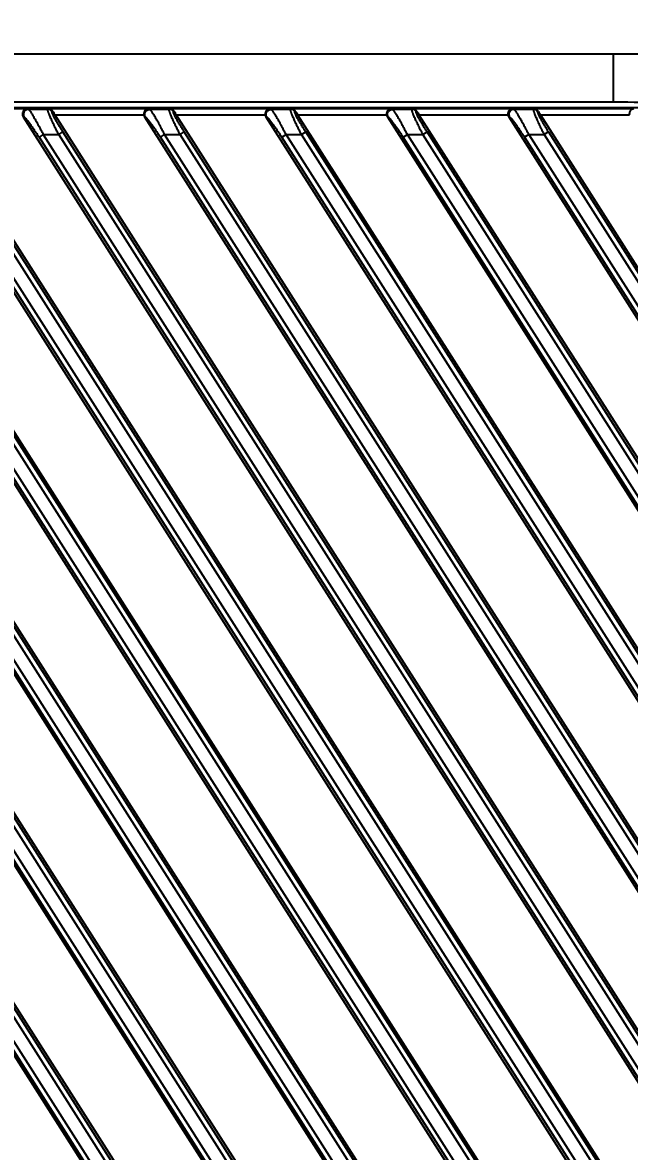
# Model space of a CAD drawing. Header units: millimetres. Extents: x 620 to 19791, y 2539 to 6969.
# Drawn here: x 2995 to 3043, y 3901.6 to 3990.9 of the extents above; entities that cross this region are included whole.
import ezdxf

# ---------------------------------------------------------------- set-up
doc = ezdxf.new("R2010")
doc.units = ezdxf.units.MM
doc.styles.get("Standard").update_dxf_attribs({"font": 'arial.ttf'})
doc.dimstyles.new('缩小5倍', dxfattribs={"dimtxt": 40, "dimasz": 20, "dimexe": 1, "dimexo": 0.2, "dimgap": 0, "dimtad": 1, "dimtoh": 1, "dimdec": 1, "dimzin": 9, "dimdsep": 46, "dimtxsty": 'Standard', "dimblk": '_FILLED', "dimcen": 0.2, "dimclrd": 256, "dimclre": 256, "dimclrt": 256, "dimadec": 1, "dimazin": 2, "dimtfac": 1, "dimtdec": 1, "dimtofl": 0, "dimtmove": 0, "dimatfit": 3, "dimldrblk": '_FILLED', "dimfxl": 1, "dimtolj": 1, "dimtzin": 0, "dimarcsym": 0})

# ---------------------------------------------------------------- blocks, each defined once
blk = doc.blocks.new('_FILLED')
at = {"color": 0, "linetype": 'ByBlock'}
blk.add_solid([(0, 0), (-1, 0.15), (-1, -0.15)], dxfattribs=at)
blk = doc.blocks.new('*D4')
at = {"lineweight": -2, "transparency": 16777216}
for p, q in [((2541.204, 3961.078), (2541.204, 4164.391)), ((3108.204, 3961.078), (3108.204, 4164.391)), ((2561.204, 4163.391), (3088.204, 4163.391))]:
    blk.add_line(p, q, dxfattribs=at)
at = {"layer": 'Defpoints', "color": 0, "transparency": 16777216}
for p in [(3108.204, 4163.391), (2541.204, 3960.878), (3108.204, 3960.878)]:
    blk.add_point(p, dxfattribs=at)
at = {"lineweight": -2, "transparency": 16777216, "xscale": 20, "yscale": 20, "zscale": 20, "rotation": 180}
blk.add_blockref('_FILLED', (2541.204, 4163.391), dxfattribs=at)
at = {"lineweight": -2, "transparency": 16777216, "xscale": 20, "yscale": 20, "zscale": 20}
blk.add_blockref('_FILLED', (3108.204, 4163.391), dxfattribs=at)
at = {"lineweight": 5, "transparency": 16777216, "insert": (2824.704, 4189.284), "char_height": 40, "attachment_point": 5}
blk.add_mtext('\\A1;567mm [1\'-10 3/8"]', dxfattribs=at)
blk = doc.blocks.new('*D6')
at = {"lineweight": -2, "transparency": 16777216}
for p, q in [((2559.704, 3963.578), (2559.704, 4079.175)), ((3089.704, 3963.578), (3089.704, 4079.175)), ((2579.704, 4078.175), (3069.704, 4078.175))]:
    blk.add_line(p, q, dxfattribs=at)
at = {"layer": 'Defpoints', "color": 0, "transparency": 16777216}
for p in [(3089.704, 4078.175), (2559.704, 3963.378), (3089.704, 3963.378)]:
    blk.add_point(p, dxfattribs=at)
at = {"lineweight": -2, "transparency": 16777216, "xscale": 20, "yscale": 20, "zscale": 20, "rotation": 180}
blk.add_blockref('_FILLED', (2559.704, 4078.175), dxfattribs=at)
at = {"lineweight": -2, "transparency": 16777216, "xscale": 20, "yscale": 20, "zscale": 20}
blk.add_blockref('_FILLED', (3089.704, 4078.175), dxfattribs=at)
at = {"lineweight": 5, "transparency": 16777216, "insert": (2824.704, 4104.069), "char_height": 40, "attachment_point": 5}
blk.add_mtext('\\A1;530mm [1\'-8 7/8"]', dxfattribs=at)

msp = doc.modelspace()

# ---------------------------------------------------------------- linework, layer by layer
at = {"color": 7, "linetype": 'Continuous'}
for p, q in [((3124.70388, 3988.37829), (2524.70388, 3988.37829)), ((2944.30246, 3987.67829), (3123.96933, 3705.65779)), ((3124.00388, 3709.69811), (2946.91097, 3987.67829)), ((2953.90654, 3987.67829), (3123.96933, 3720.73318)), ((3124.00388, 3724.7735), (2956.51505, 3987.67829)), ((2963.51062, 3987.67829), (3123.96933, 3735.80857)), ((3119.86967, 3746.3383), (2966.11914, 3987.67829)), ((2973.1147, 3987.67829), (3119.62145, 3757.70876)), ((3119.86967, 3761.41369), (2975.72322, 3987.67829)), ((2982.71878, 3987.67829), (3119.62145, 3772.78415)), ((3041.75642, 3984.58106), (3041.75642, 3988.37829)), ((3122.31642, 3708.59996), (2945.52124, 3986.11281)), ((3122.6525, 3708.81406), (2945.85731, 3986.32691)), ((3122.6525, 3710.7301), (2947.07797, 3986.32691)), ((3122.98857, 3710.94421), (2947.41404, 3986.54101)), ((3122.31642, 3723.67534), (2955.12532, 3986.11281)), ((3122.6525, 3723.88945), (2955.46139, 3986.32691)), ((3122.6525, 3725.80549), (2956.68205, 3986.32691)), ((3122.98857, 3726.01959), (2957.01812, 3986.54101)), ((3122.31642, 3738.75073), (2964.7294, 3986.11281)), ((3122.6525, 3738.96483), (2965.06548, 3986.32691)), ((3122.6525, 3740.88088), (2966.28613, 3986.32691)), ((3122.98857, 3741.09498), (2966.62221, 3986.54101)), ((2974.33348, 3986.11281), (3118.0069, 3760.59072)), ((2974.66956, 3986.32691), (3118.34297, 3760.80483)), ((2975.89021, 3986.32691), (3118.34297, 3762.72087)), ((2976.22629, 3986.54101), (3118.67904, 3762.93498)), ((2983.93756, 3986.11281), (3118.0069, 3775.66611)), ((2984.27364, 3986.32691), (3118.34297, 3775.88021)), ((2985.49429, 3986.32691), (3118.34297, 3777.79626)), ((2985.83037, 3986.54101), (3118.67904, 3778.01036)), ((2995.31745, 3984.04391), (2987.7294, 3984.04391)), ((3045.50473, 3984.13067), (2987.90303, 3984.13067)), ((3041.75642, 3984.58106), (2991.65134, 3984.58106)), ((2995.31745, 3984.04391), (2995.4426, 3984.01669)), ((2995.4426, 3984.01669), (2996.98652, 3984.01669)), ((2996.98652, 3984.01669), (2997.07699, 3984.04391)), ((3004.92154, 3984.04391), (2997.07699, 3984.04391)), ((3004.92154, 3984.04391), (3005.04668, 3984.01669)), ((3005.04668, 3984.01669), (3006.5906, 3984.01669)), ((3006.5906, 3984.01669), (3006.68107, 3984.04391)), ((3014.52562, 3984.04391), (3006.68107, 3984.04391)), ((3014.52562, 3984.04391), (3014.65076, 3984.01669)), ((3014.65076, 3984.01669), (3016.19468, 3984.01669)), ((3016.19468, 3984.01669), (3016.28515, 3984.04391)), ((3024.1297, 3984.04391), (3016.28515, 3984.04391)), ((3024.1297, 3984.04391), (3024.25484, 3984.01669)), ((3024.25484, 3984.01669), (3025.79876, 3984.01669)), ((3025.79876, 3984.01669), (3025.88923, 3984.04391)), ((3033.73378, 3984.04391), (3025.88923, 3984.04391)), ((3033.73378, 3984.04391), (3033.85892, 3984.01669)), ((3033.85892, 3984.01669), (3035.40284, 3984.01669)), ((3035.40284, 3984.01669), (3035.49331, 3984.04391)), ((3043.33786, 3984.04391), (3035.49331, 3984.04391)), ((3119.86967, 3776.48907), (2987.96108, 3983.54408)), ((2995.03708, 3983.41783), (2995.10653, 3983.40273)), ((2995.03708, 3983.41783), (3120.83583, 3785.95334)), ((2997.38181, 3983.84875), (2997.32259, 3983.83093)), ((3004.58844, 3983.54408), (2997.56516, 3983.54408)), ((3123.35621, 3786.09168), (2997.56516, 3983.54408)), ((3004.71061, 3983.40273), (3004.64116, 3983.41783)), ((3004.64116, 3983.41783), (3123.96933, 3796.11012)), ((3006.98589, 3983.84875), (3006.92667, 3983.83093)), ((3014.19252, 3983.54408), (3007.16924, 3983.54408)), ((3124.00388, 3800.15044), (3007.16924, 3983.54408)), ((3014.31469, 3983.40273), (3014.24524, 3983.41783)), ((3014.24524, 3983.41783), (3123.96933, 3811.18551)), ((3016.58997, 3983.84875), (3016.53075, 3983.83093)), ((3023.7966, 3983.54408), (3016.77333, 3983.54408)), ((3124.00388, 3815.22582), (3016.77333, 3983.54408)), ((3023.91877, 3983.40273), (3023.84932, 3983.41783)), ((3023.84932, 3983.41783), (3123.96933, 3826.26089)), ((3026.19405, 3983.84875), (3026.13483, 3983.83093)), ((3033.40068, 3983.54408), (3026.37741, 3983.54408)), ((3124.00388, 3830.30121), (3026.37741, 3983.54408)), ((3033.4534, 3983.41783), (3033.52285, 3983.40273)), ((3033.4534, 3983.41783), (3119.62145, 3848.16109)), ((3035.79813, 3983.84875), (3035.73891, 3983.83093)), ((3043.00476, 3983.54408), (3035.98149, 3983.54408)), ((3119.86967, 3851.86601), (3035.98149, 3983.54408)), ((2997.84385, 3982.01738), (2998.17992, 3982.23148)), ((3122.09619, 3787.72191), (2998.17992, 3982.23148)), ((3007.44793, 3982.01738), (3007.784, 3982.23148)), ((3122.98857, 3801.39653), (3007.784, 3982.23148)), ((3017.05201, 3982.01738), (3017.38808, 3982.23148)), ((3122.98857, 3816.47192), (3017.38808, 3982.23148)), ((3026.65609, 3982.01738), (3026.99217, 3982.23148)), ((3122.98857, 3831.54731), (3026.99217, 3982.23148)), ((3036.59625, 3982.23148), (3036.26017, 3982.01738)), ((3036.59625, 3982.23148), (3118.67904, 3853.3873)), ((2996.62319, 3982.01738), (2996.28712, 3981.80328)), ((2996.28712, 3981.80328), (3120.20338, 3787.2937)), ((2996.62319, 3982.01738), (2997.84385, 3982.01738)), ((2996.62319, 3982.01738), (3120.53946, 3787.50781)), ((3121.76011, 3787.50781), (2997.84385, 3982.01738)), ((3005.8912, 3981.80328), (3006.22727, 3982.01738)), ((3122.31642, 3799.05228), (3005.8912, 3981.80328)), ((3006.22727, 3982.01738), (3007.44793, 3982.01738)), ((3122.6525, 3799.26638), (3006.22727, 3982.01738)), ((3122.6525, 3801.18243), (3007.44793, 3982.01738)), ((3015.49528, 3981.80328), (3015.83135, 3982.01738)), ((3122.31642, 3814.12767), (3015.49528, 3981.80328)), ((3015.83135, 3982.01738), (3017.05201, 3982.01738)), ((3122.6525, 3814.34177), (3015.83135, 3982.01738)), ((3122.6525, 3816.25782), (3017.05201, 3982.01738)), ((3025.09936, 3981.80328), (3025.43544, 3982.01738)), ((3122.31642, 3829.20306), (3025.09936, 3981.80328)), ((3025.43544, 3982.01738), (3026.65609, 3982.01738)), ((3122.6525, 3829.41716), (3025.43544, 3982.01738)), ((3122.6525, 3831.33321), (3026.65609, 3982.01738)), ((3035.03952, 3982.01738), (3034.70344, 3981.80328)), ((3034.70344, 3981.80328), (3118.0069, 3851.04305)), ((3035.03952, 3982.01738), (3036.26017, 3982.01738)), ((3035.03952, 3982.01738), (3118.34297, 3851.25715)), ((3036.26017, 3982.01738), (3118.34297, 3853.1732))]:
    msp.add_line(p, q, dxfattribs=at)
for centre, start, end in [((2996.98518, 3983.61746), 32.3207173, 89.8089162), ((3006.58927, 3983.61746), 32.3207173, 89.8089162), ((3016.19335, 3983.61746), 32.3207173, 89.8089162), ((3025.79743, 3983.61746), 32.3207173, 89.8089162), ((3035.40151, 3983.61746), 32.3207193, 89.8089141)]:
    msp.add_arc(centre, 0.39925, start, end, dxfattribs=at)
for centre, major_axis, ratio, start_param, end_param in [((3041.75642, 3984.50251), (3, 0), 0.02618592, 0.05235988, 1.57079633), ((2995.37735, 3983.63102), (0.39382, -0.08564), 0.99249247, -2.70686945, -2.36400105), ((2997.61703, 3983.54408), (-0.32063, 0.49944), 0.07362361, 0.86834516, 1.52356709), ((3004.98143, 3983.63102), (0.39382, -0.08564), 0.99249247, -2.70686945, -2.36400105), ((3007.22111, 3983.54408), (-0.32063, 0.49944), 0.07362361, 0.86834516, 1.52356709), ((3014.58551, 3983.63102), (0.39382, -0.08564), 0.99249247, -2.70686945, -2.36400105), ((3016.82519, 3983.54408), (-0.32063, 0.49944), 0.07362361, 0.86834516, 1.52356709), ((3024.18959, 3983.63102), (0.39382, -0.08564), 0.99249247, -2.70686945, -2.36400105), ((3026.42927, 3983.54408), (-0.32063, 0.49944), 0.07362361, 0.86834516, 1.52356709), ((3033.79367, 3983.63102), (0.39382, -0.08564), 0.99249247, -2.70686945, -2.36400105), ((3036.03336, 3983.54408), (-0.32063, 0.49944), 0.07362361, 0.86834516, 1.52356709)]:
    msp.add_ellipse(centre, major_axis=major_axis, ratio=ratio, start_param=start_param, end_param=end_param, dxfattribs=at)
for points, knots in [([(2995.31745, 3984.04391), (2995.29503, 3984.04316), (2995.24947, 3984.03655), (2995.18343, 3984.01157), (2995.12083, 3983.97103), (2995.07456, 3983.92471), (2995.04198, 3983.88002), (2995.01168, 3983.82757), (2994.98313, 3983.75138), (2994.96931, 3983.6497), (2994.97641, 3983.57907), (2994.98436, 3983.54408)], [0, 0, 0, 0, 0.09879323, 0.20083792, 0.30865351, 0.42478787, 0.48683671, 0.55183856, 0.69107013, 0.84197893, 1, 1, 1, 1]), ([(2995.4426, 3984.01669), (2995.40739, 3984.01658), (2995.33659, 3984.00681), (2995.23826, 3983.96459), (2995.15432, 3983.89783), (2995.09077, 3983.81124), (2995.05205, 3983.71094), (2995.04091, 3983.60399), (2995.05808, 3983.49799), (2995.08776, 3983.43268), (2995.10653, 3983.40273)], [0, 0, 0, 0, 0.12448754, 0.24916618, 0.37409919, 0.4992535, 0.62454269, 0.74984325, 0.87502062, 1, 1, 1, 1]), ([(2995.4426, 3984.01669), (2995.44443, 3984.0162), (2995.44834, 3984.01463), (2995.45433, 3984.01119), (2995.46097, 3984.00646), (2995.47136, 3983.99785), (2995.4858, 3983.98367), (2995.50468, 3983.96264), (2995.52595, 3983.93668), (2995.5594, 3983.89309), (2995.60611, 3983.82717), (2995.66727, 3983.73515), (2995.73546, 3983.62756), (2995.80979, 3983.50595), (2995.88937, 3983.37183), (2995.97338, 3983.2267), (2996.06103, 3983.072), (2996.15156, 3982.90913), (2996.2768, 3982.67984), (2996.43532, 3982.38238), (2996.56049, 3982.1404), (2996.62319, 3982.01738)], [0, 0, 0, 0, 0.00244337, 0.00539039, 0.00888001, 0.01293292, 0.0227628, 0.03490209, 0.04932241, 0.06597155, 0.10566603, 0.15333998, 0.20827019, 0.26970632, 0.33690108, 0.40912698, 0.48568265, 0.56589591, 0.64912618, 0.82216404, 1, 1, 1, 1]), ([(2997.84385, 3982.01738), (2997.78265, 3982.13747), (2997.66331, 3982.37507), (2997.51937, 3982.67072), (2997.41044, 3982.90073), (2997.33434, 3983.06475), (2997.26349, 3983.22107), (2997.1987, 3983.36803), (2997.14078, 3983.50392), (2997.09761, 3983.60961), (2997.06726, 3983.68734), (2997.04747, 3983.73987), (2997.02998, 3983.78832), (2997.01487, 3983.83251), (2997.00222, 3983.87226), (2996.99208, 3983.90739), (2996.98447, 3983.93777), (2996.97945, 3983.96329), (2996.97724, 3983.98154), (2996.977, 3983.9936), (2996.97749, 3984.00074), (2996.97864, 3984.00665), (2996.98047, 3984.01134), (2996.98305, 3984.01482), (2996.98535, 3984.01625), (2996.98652, 3984.01669)], [0, 0, 0, 0, 0.18472639, 0.36440371, 0.45065386, 0.53351972, 0.61220463, 0.68586933, 0.75364345, 0.81464436, 0.84233356, 0.86800889, 0.89157285, 0.91293281, 0.93200919, 0.9487303, 0.96304466, 0.97491939, 0.98435821, 0.9881849, 0.99143848, 0.99415497, 0.99639915, 0.99828513, 1, 1, 1, 1]), ([(2997.38181, 3983.84875), (2997.3646, 3983.87962), (2997.32406, 3983.93462), (2997.24741, 3983.99606), (2997.16396, 3984.03339), (2997.10557, 3984.04299), (2997.07699, 3984.04391)], [0, 0, 0, 0, 0.28093376, 0.53571345, 0.77270813, 1, 1, 1, 1]), ([(3004.92154, 3984.04391), (3004.89911, 3984.04316), (3004.85355, 3984.03655), (3004.78751, 3984.01157), (3004.72491, 3983.97103), (3004.67864, 3983.92471), (3004.64606, 3983.88002), (3004.61576, 3983.82757), (3004.58721, 3983.75138), (3004.57339, 3983.6497), (3004.58049, 3983.57907), (3004.58844, 3983.54408)], [0, 0, 0, 0, 0.09879322, 0.2008379, 0.3086535, 0.42478787, 0.48683671, 0.55183856, 0.69107012, 0.84197891, 1, 1, 1, 1]), ([(3004.71061, 3983.40273), (3004.69184, 3983.43268), (3004.66216, 3983.49799), (3004.64499, 3983.60399), (3004.65613, 3983.71094), (3004.69485, 3983.81124), (3004.7584, 3983.89783), (3004.84234, 3983.96459), (3004.94068, 3984.00681), (3005.01147, 3984.01658), (3005.04668, 3984.01669)], [0, 0, 0, 0, 0.12497938, 0.25015675, 0.37545731, 0.50074651, 0.62590083, 0.75083384, 0.87551247, 1, 1, 1, 1]), ([(3006.22727, 3982.01738), (3006.16458, 3982.1404), (3006.03941, 3982.38238), (3005.88089, 3982.67983), (3005.75565, 3982.90912), (3005.66512, 3983.07199), (3005.57747, 3983.22669), (3005.49346, 3983.37182), (3005.41387, 3983.50594), (3005.33955, 3983.62756), (3005.27136, 3983.73514), (3005.21019, 3983.82716), (3005.16348, 3983.89308), (3005.13004, 3983.93668), (3005.10876, 3983.96263), (3005.08989, 3983.98367), (3005.07544, 3983.99784), (3005.06505, 3984.00646), (3005.05841, 3984.01119), (3005.05242, 3984.01463), (3005.04851, 3984.0162), (3005.04668, 3984.01669)], [0, 0, 0, 0, 0.17783078, 0.35086877, 0.43409954, 0.5143143, 0.59087006, 0.66309548, 0.73029016, 0.79172591, 0.84665567, 0.89432957, 0.93402445, 0.95067397, 0.96509542, 0.97723549, 0.98706618, 0.9911194, 0.99460923, 0.99755642, 1, 1, 1, 1]), ([(3007.44793, 3982.01738), (3007.38673, 3982.13747), (3007.26739, 3982.37507), (3007.12345, 3982.67072), (3007.01452, 3982.90073), (3006.93842, 3983.06475), (3006.86758, 3983.22107), (3006.80278, 3983.36803), (3006.74486, 3983.50392), (3006.70169, 3983.60961), (3006.67134, 3983.68734), (3006.65155, 3983.73987), (3006.63406, 3983.78832), (3006.61895, 3983.83251), (3006.6063, 3983.87226), (3006.59616, 3983.90739), (3006.58856, 3983.93777), (3006.58353, 3983.96329), (3006.58132, 3983.98154), (3006.58108, 3983.9936), (3006.58157, 3984.00074), (3006.58272, 3984.00665), (3006.58455, 3984.01134), (3006.58713, 3984.01482), (3006.58943, 3984.01625), (3006.5906, 3984.01669)], [0, 0, 0, 0, 0.18472639, 0.36440371, 0.45065386, 0.53351972, 0.61220463, 0.68586933, 0.75364345, 0.81464436, 0.84233356, 0.86800889, 0.89157285, 0.91293281, 0.93200919, 0.9487303, 0.96304466, 0.97491939, 0.98435821, 0.9881849, 0.99143848, 0.99415497, 0.99639915, 0.99828513, 1, 1, 1, 1]), ([(3006.98589, 3983.84875), (3006.96868, 3983.87962), (3006.92814, 3983.93462), (3006.85149, 3983.99606), (3006.76804, 3984.03339), (3006.70965, 3984.04299), (3006.68107, 3984.04391)], [0, 0, 0, 0, 0.28093376, 0.53571345, 0.77270813, 1, 1, 1, 1]), ([(3014.52562, 3984.04391), (3014.50319, 3984.04316), (3014.45763, 3984.03655), (3014.39159, 3984.01157), (3014.32899, 3983.97103), (3014.28273, 3983.92471), (3014.25014, 3983.88002), (3014.21984, 3983.82757), (3014.19129, 3983.75138), (3014.17747, 3983.6497), (3014.18457, 3983.57907), (3014.19252, 3983.54408)], [0, 0, 0, 0, 0.09879322, 0.2008379, 0.3086535, 0.42478787, 0.48683671, 0.55183856, 0.69107012, 0.84197891, 1, 1, 1, 1]), ([(3014.31469, 3983.40273), (3014.29592, 3983.43268), (3014.26624, 3983.49799), (3014.24907, 3983.60399), (3014.26021, 3983.71094), (3014.29893, 3983.81124), (3014.36248, 3983.89783), (3014.44643, 3983.96459), (3014.54476, 3984.00681), (3014.61555, 3984.01658), (3014.65076, 3984.01669)], [0, 0, 0, 0, 0.12497938, 0.25015675, 0.37545731, 0.50074651, 0.62590083, 0.75083384, 0.87551247, 1, 1, 1, 1]), ([(3015.83135, 3982.01738), (3015.76866, 3982.1404), (3015.64349, 3982.38238), (3015.48497, 3982.67983), (3015.35973, 3982.90912), (3015.2692, 3983.07199), (3015.18155, 3983.22669), (3015.09754, 3983.37182), (3015.01795, 3983.50594), (3014.94363, 3983.62756), (3014.87544, 3983.73514), (3014.81427, 3983.82716), (3014.76756, 3983.89308), (3014.73412, 3983.93668), (3014.71284, 3983.96263), (3014.69397, 3983.98367), (3014.67952, 3983.99784), (3014.66913, 3984.00646), (3014.66249, 3984.01119), (3014.6565, 3984.01463), (3014.65259, 3984.0162), (3014.65076, 3984.01669)], [0, 0, 0, 0, 0.17783078, 0.35086877, 0.43409954, 0.5143143, 0.59087006, 0.66309548, 0.73029016, 0.79172591, 0.84665567, 0.89432957, 0.93402445, 0.95067397, 0.96509542, 0.97723549, 0.98706618, 0.9911194, 0.99460923, 0.99755642, 1, 1, 1, 1]), ([(3017.05201, 3982.01738), (3016.99081, 3982.13747), (3016.87147, 3982.37507), (3016.72753, 3982.67072), (3016.6186, 3982.90073), (3016.54251, 3983.06475), (3016.47166, 3983.22107), (3016.40686, 3983.36803), (3016.34894, 3983.50392), (3016.30577, 3983.60961), (3016.27542, 3983.68734), (3016.25563, 3983.73987), (3016.23814, 3983.78832), (3016.22303, 3983.83251), (3016.21038, 3983.87226), (3016.20024, 3983.90739), (3016.19264, 3983.93777), (3016.18761, 3983.96329), (3016.1854, 3983.98154), (3016.18516, 3983.9936), (3016.18565, 3984.00074), (3016.1868, 3984.00665), (3016.18863, 3984.01134), (3016.19121, 3984.01482), (3016.19351, 3984.01625), (3016.19468, 3984.01669)], [0, 0, 0, 0, 0.18472639, 0.36440371, 0.45065386, 0.53351972, 0.61220463, 0.68586933, 0.75364345, 0.81464436, 0.84233356, 0.86800889, 0.89157285, 0.91293281, 0.93200919, 0.9487303, 0.96304466, 0.97491939, 0.98435821, 0.9881849, 0.99143848, 0.99415497, 0.99639915, 0.99828513, 1, 1, 1, 1]), ([(3016.58997, 3983.84875), (3016.57276, 3983.87962), (3016.53222, 3983.93462), (3016.45557, 3983.99606), (3016.37212, 3984.03339), (3016.31373, 3984.04299), (3016.28515, 3984.04391)], [0, 0, 0, 0, 0.28093376, 0.53571345, 0.77270813, 1, 1, 1, 1]), ([(3024.1297, 3984.04391), (3024.10727, 3984.04316), (3024.06172, 3984.03655), (3023.99567, 3984.01157), (3023.93307, 3983.97103), (3023.88681, 3983.92471), (3023.85422, 3983.88002), (3023.82392, 3983.82757), (3023.79537, 3983.75138), (3023.78156, 3983.6497), (3023.78865, 3983.57907), (3023.7966, 3983.54408)], [0, 0, 0, 0, 0.09879322, 0.2008379, 0.3086535, 0.42478787, 0.48683671, 0.55183856, 0.69107012, 0.84197891, 1, 1, 1, 1]), ([(3023.91877, 3983.40273), (3023.9, 3983.43268), (3023.87032, 3983.49799), (3023.85315, 3983.60399), (3023.86429, 3983.71094), (3023.90301, 3983.81124), (3023.96656, 3983.89783), (3024.05051, 3983.96459), (3024.14884, 3984.00681), (3024.21964, 3984.01658), (3024.25484, 3984.01669)], [0, 0, 0, 0, 0.12497938, 0.25015675, 0.37545731, 0.50074651, 0.62590083, 0.75083384, 0.87551247, 1, 1, 1, 1]), ([(3025.43544, 3982.01738), (3025.37274, 3982.1404), (3025.24757, 3982.38238), (3025.08905, 3982.67983), (3024.96381, 3982.90912), (3024.87328, 3983.07199), (3024.78563, 3983.22669), (3024.70162, 3983.37182), (3024.62203, 3983.50594), (3024.54771, 3983.62756), (3024.47952, 3983.73514), (3024.41836, 3983.82716), (3024.37165, 3983.89308), (3024.3382, 3983.93668), (3024.31692, 3983.96263), (3024.29805, 3983.98367), (3024.28361, 3983.99784), (3024.27321, 3984.00646), (3024.26657, 3984.01119), (3024.26058, 3984.01463), (3024.25667, 3984.0162), (3024.25484, 3984.01669)], [0, 0, 0, 0, 0.17783078, 0.35086877, 0.43409954, 0.5143143, 0.59087006, 0.66309548, 0.73029016, 0.79172591, 0.84665567, 0.89432957, 0.93402445, 0.95067397, 0.96509542, 0.97723549, 0.98706618, 0.9911194, 0.99460923, 0.99755642, 1, 1, 1, 1]), ([(3026.65609, 3982.01738), (3026.59489, 3982.13747), (3026.47555, 3982.37507), (3026.33161, 3982.67072), (3026.22269, 3982.90073), (3026.14659, 3983.06475), (3026.07574, 3983.22107), (3026.01094, 3983.36803), (3025.95302, 3983.50392), (3025.90986, 3983.60961), (3025.87951, 3983.68734), (3025.85971, 3983.73987), (3025.84222, 3983.78832), (3025.82712, 3983.83251), (3025.81446, 3983.87226), (3025.80432, 3983.90739), (3025.79672, 3983.93777), (3025.79169, 3983.96329), (3025.78948, 3983.98154), (3025.78924, 3983.9936), (3025.78974, 3984.00074), (3025.79089, 3984.00665), (3025.79271, 3984.01134), (3025.7953, 3984.01482), (3025.79759, 3984.01625), (3025.79876, 3984.01669)], [0, 0, 0, 0, 0.18472639, 0.36440371, 0.45065386, 0.53351972, 0.61220463, 0.68586933, 0.75364345, 0.81464436, 0.84233356, 0.86800889, 0.89157285, 0.91293281, 0.93200919, 0.9487303, 0.96304466, 0.97491939, 0.98435821, 0.9881849, 0.99143848, 0.99415497, 0.99639915, 0.99828513, 1, 1, 1, 1]), ([(3026.19405, 3983.84875), (3026.17685, 3983.87962), (3026.1363, 3983.93462), (3026.05965, 3983.99606), (3025.9762, 3984.03339), (3025.91781, 3984.04299), (3025.88923, 3984.04391)], [0, 0, 0, 0, 0.28093376, 0.53571345, 0.77270813, 1, 1, 1, 1]), ([(3033.73378, 3984.04391), (3033.71136, 3984.04316), (3033.6658, 3984.03655), (3033.59975, 3984.01157), (3033.53715, 3983.97103), (3033.49089, 3983.92471), (3033.4583, 3983.88002), (3033.428, 3983.82757), (3033.39945, 3983.75138), (3033.38564, 3983.6497), (3033.39273, 3983.57907), (3033.40068, 3983.54408)], [0, 0, 0, 0, 0.09879323, 0.20083792, 0.30865351, 0.42478787, 0.48683671, 0.55183856, 0.69107013, 0.84197893, 1, 1, 1, 1]), ([(3033.85892, 3984.01669), (3033.82372, 3984.01658), (3033.75292, 3984.00681), (3033.65459, 3983.96459), (3033.57064, 3983.89783), (3033.50709, 3983.81124), (3033.46837, 3983.71094), (3033.45724, 3983.60399), (3033.4744, 3983.49799), (3033.50408, 3983.43268), (3033.52285, 3983.40273)], [0, 0, 0, 0, 0.12448754, 0.24916618, 0.37409919, 0.4992535, 0.62454269, 0.74984325, 0.87502062, 1, 1, 1, 1]), ([(3033.85892, 3984.01669), (3033.86075, 3984.0162), (3033.86467, 3984.01463), (3033.87065, 3984.01119), (3033.87729, 3984.00646), (3033.88769, 3983.99785), (3033.90213, 3983.98367), (3033.921, 3983.96264), (3033.94228, 3983.93668), (3033.97572, 3983.89309), (3034.02243, 3983.82717), (3034.08359, 3983.73515), (3034.15178, 3983.62756), (3034.22611, 3983.50595), (3034.3057, 3983.37183), (3034.38971, 3983.2267), (3034.47736, 3983.072), (3034.56789, 3982.90913), (3034.69313, 3982.67984), (3034.85165, 3982.38238), (3034.97682, 3982.1404), (3035.03952, 3982.01738)], [0, 0, 0, 0, 0.00244337, 0.00539039, 0.00888001, 0.01293292, 0.0227628, 0.03490209, 0.04932241, 0.06597155, 0.10566603, 0.15333998, 0.20827019, 0.26970632, 0.33690108, 0.40912698, 0.48568265, 0.56589591, 0.64912618, 0.82216404, 1, 1, 1, 1]), ([(3035.40284, 3984.01669), (3035.40167, 3984.01625), (3035.39938, 3984.01482), (3035.3968, 3984.01134), (3035.39497, 3984.00665), (3035.39382, 3984.00074), (3035.39332, 3983.9936), (3035.39356, 3983.98154), (3035.39577, 3983.96329), (3035.4008, 3983.93778), (3035.4084, 3983.9074), (3035.41854, 3983.87227), (3035.43119, 3983.83252), (3035.4463, 3983.78834), (3035.46379, 3983.73988), (3035.48358, 3983.68736), (3035.51393, 3983.60962), (3035.5571, 3983.50393), (3035.61502, 3983.36804), (3035.67982, 3983.22108), (3035.75066, 3983.06476), (3035.82676, 3982.90074), (3035.93569, 3982.67073), (3036.07963, 3982.37507), (3036.19897, 3982.13747), (3036.26017, 3982.01738)], [0, 0, 0, 0, 0.00171486, 0.00360073, 0.00584472, 0.00856101, 0.0118144, 0.01564063, 0.02507835, 0.03695261, 0.0512658, 0.06798651, 0.08706214, 0.10842164, 0.13198522, 0.15766007, 0.18534923, 0.24635014, 0.31412469, 0.38779021, 0.46647613, 0.54934317, 0.6355946, 0.81527439, 1, 1, 1, 1]), ([(3035.79813, 3983.84875), (3035.78093, 3983.87962), (3035.74038, 3983.93462), (3035.66373, 3983.99606), (3035.58028, 3984.03339), (3035.52189, 3984.04299), (3035.49331, 3984.04391)], [0, 0, 0, 0, 0.28093376, 0.53571345, 0.77270813, 1, 1, 1, 1]), ([(3043.33786, 3984.04391), (3043.31544, 3984.04316), (3043.26988, 3984.03655), (3043.20383, 3984.01157), (3043.14123, 3983.97103), (3043.09497, 3983.92471), (3043.06238, 3983.88002), (3043.03209, 3983.82757), (3043.00353, 3983.75138), (3042.98972, 3983.6497), (3042.99681, 3983.57907), (3043.00476, 3983.54408)], [0, 0, 0, 0, 0.09879323, 0.20083792, 0.30865351, 0.42478787, 0.48683671, 0.55183856, 0.69107013, 0.84197893, 1, 1, 1, 1]), ([(2995.10653, 3983.40273), (2995.10841, 3983.40232), (2995.11243, 3983.40103), (2995.12142, 3983.39683), (2995.13428, 3983.3885), (2995.15139, 3983.37493), (2995.17109, 3983.35716), (2995.19324, 3983.33532), (2995.2278, 3983.29895), (2995.2759, 3983.24426), (2995.33863, 3983.1683), (2995.40806, 3983.08025), (2995.48319, 3982.98151), (2995.5631, 3982.87343), (2995.64695, 3982.75724), (2995.76526, 3982.58982), (2995.91764, 3982.36799), (2996.10239, 3982.09044), (2996.22549, 3981.90002), (2996.28712, 3981.80328)], [0, 0, 0, 0, 0.00289299, 0.00632219, 0.01489885, 0.02584479, 0.0391519, 0.05476635, 0.07260898, 0.11458652, 0.1642519, 0.22073463, 0.28318508, 0.35080381, 0.42285263, 0.49865204, 0.65905361, 0.82752372, 1, 1, 1, 1]), ([(2998.17992, 3982.23148), (2998.12044, 3982.32485), (2998.00406, 3982.51014), (2997.86306, 3982.74154), (2997.75561, 3982.92268), (2997.67991, 3983.05285), (2997.60892, 3983.17774), (2997.54345, 3983.29603), (2997.48442, 3983.40626), (2997.44006, 3983.49259), (2997.40862, 3983.55649), (2997.38799, 3983.59988), (2997.36967, 3983.64005), (2997.35376, 3983.6768), (2997.34037, 3983.70995), (2997.32957, 3983.73931), (2997.32141, 3983.76476), (2997.31594, 3983.78615), (2997.31343, 3983.80149), (2997.31305, 3983.81164), (2997.31348, 3983.81764), (2997.31461, 3983.82261), (2997.31648, 3983.82657), (2997.31916, 3983.82947), (2997.32142, 3983.83058), (2997.32259, 3983.83093)], [0, 0, 0, 0, 0.18143753, 0.35860483, 0.44409824, 0.52661529, 0.60538354, 0.67955125, 0.74819045, 0.81031228, 0.83861191, 0.86490144, 0.88905943, 0.91096878, 0.93052647, 0.94764043, 0.96224313, 0.97429569, 0.98380972, 0.98764836, 0.99090961, 0.99364863, 0.99596174, 0.99800553, 1, 1, 1, 1]), ([(3005.8912, 3981.80328), (3005.82957, 3981.90001), (3005.70648, 3982.09044), (3005.52172, 3982.36798), (3005.36934, 3982.58982), (3005.25104, 3982.75723), (3005.16718, 3982.87343), (3005.08727, 3982.98151), (3005.01214, 3983.08024), (3004.94272, 3983.16829), (3004.87998, 3983.24425), (3004.83188, 3983.29894), (3004.79732, 3983.33532), (3004.77517, 3983.35715), (3004.75548, 3983.37493), (3004.73836, 3983.3885), (3004.7255, 3983.39683), (3004.71651, 3983.40103), (3004.71249, 3983.40232), (3004.71061, 3983.40273)], [0, 0, 0, 0, 0.17247292, 0.34094373, 0.50134801, 0.57714731, 0.64919561, 0.71681451, 0.77926433, 0.8357459, 0.88541052, 0.92738783, 0.94523056, 0.96084587, 0.97415362, 0.98510032, 0.99367746, 0.99710681, 1, 1, 1, 1]), ([(3007.784, 3982.23148), (3007.72452, 3982.32485), (3007.60814, 3982.51014), (3007.46714, 3982.74154), (3007.35969, 3982.92268), (3007.284, 3983.05285), (3007.213, 3983.17774), (3007.14754, 3983.29603), (3007.0885, 3983.40626), (3007.04414, 3983.49259), (3007.0127, 3983.55649), (3006.99207, 3983.59988), (3006.97375, 3983.64005), (3006.95785, 3983.6768), (3006.94445, 3983.70995), (3006.93365, 3983.73931), (3006.92549, 3983.76476), (3006.92002, 3983.78615), (3006.91752, 3983.80149), (3006.91713, 3983.81164), (3006.91756, 3983.81764), (3006.91869, 3983.82261), (3006.92056, 3983.82657), (3006.92324, 3983.82947), (3006.92551, 3983.83058), (3006.92667, 3983.83093)], [0, 0, 0, 0, 0.18143753, 0.35860483, 0.44409824, 0.52661529, 0.60538354, 0.67955125, 0.74819045, 0.81031228, 0.83861191, 0.86490144, 0.88905943, 0.91096878, 0.93052647, 0.94764043, 0.96224313, 0.97429569, 0.98380972, 0.98764836, 0.99090961, 0.99364863, 0.99596174, 0.99800553, 1, 1, 1, 1]), ([(3015.49528, 3981.80328), (3015.43365, 3981.90001), (3015.31056, 3982.09044), (3015.12581, 3982.36798), (3014.97342, 3982.58982), (3014.85512, 3982.75723), (3014.77126, 3982.87343), (3014.69135, 3982.98151), (3014.61622, 3983.08024), (3014.5468, 3983.16829), (3014.48406, 3983.24425), (3014.43597, 3983.29894), (3014.40141, 3983.33532), (3014.37925, 3983.35715), (3014.35956, 3983.37493), (3014.34244, 3983.3885), (3014.32958, 3983.39683), (3014.32059, 3983.40103), (3014.31657, 3983.40232), (3014.31469, 3983.40273)], [0, 0, 0, 0, 0.17247292, 0.34094373, 0.50134801, 0.57714731, 0.64919561, 0.71681451, 0.77926433, 0.8357459, 0.88541052, 0.92738783, 0.94523056, 0.96084587, 0.97415362, 0.98510032, 0.99367746, 0.99710681, 1, 1, 1, 1]), ([(3017.38808, 3982.23148), (3017.3286, 3982.32485), (3017.21222, 3982.51014), (3017.07122, 3982.74154), (3016.96377, 3982.92268), (3016.88808, 3983.05285), (3016.81708, 3983.17774), (3016.75162, 3983.29603), (3016.69258, 3983.40626), (3016.64822, 3983.49259), (3016.61678, 3983.55649), (3016.59615, 3983.59988), (3016.57783, 3983.64005), (3016.56193, 3983.6768), (3016.54853, 3983.70995), (3016.53773, 3983.73931), (3016.52957, 3983.76476), (3016.5241, 3983.78615), (3016.5216, 3983.80149), (3016.52121, 3983.81164), (3016.52164, 3983.81764), (3016.52277, 3983.82261), (3016.52464, 3983.82657), (3016.52732, 3983.82947), (3016.52959, 3983.83058), (3016.53075, 3983.83093)], [0, 0, 0, 0, 0.18143753, 0.35860483, 0.44409824, 0.52661529, 0.60538354, 0.67955125, 0.74819045, 0.81031228, 0.83861191, 0.86490144, 0.88905943, 0.91096878, 0.93052647, 0.94764043, 0.96224313, 0.97429569, 0.98380972, 0.98764836, 0.99090961, 0.99364863, 0.99596174, 0.99800553, 1, 1, 1, 1]), ([(3025.09936, 3981.80328), (3025.03774, 3981.90001), (3024.91464, 3982.09044), (3024.72989, 3982.36798), (3024.5775, 3982.58982), (3024.4592, 3982.75723), (3024.37534, 3982.87343), (3024.29543, 3982.98151), (3024.2203, 3983.08024), (3024.15088, 3983.16829), (3024.08815, 3983.24425), (3024.04005, 3983.29894), (3024.00549, 3983.33532), (3023.98333, 3983.35715), (3023.96364, 3983.37493), (3023.94653, 3983.3885), (3023.93366, 3983.39683), (3023.92467, 3983.40103), (3023.92065, 3983.40232), (3023.91877, 3983.40273)], [0, 0, 0, 0, 0.17247292, 0.34094373, 0.50134801, 0.57714731, 0.64919561, 0.71681451, 0.77926433, 0.8357459, 0.88541052, 0.92738783, 0.94523056, 0.96084587, 0.97415362, 0.98510032, 0.99367746, 0.99710681, 1, 1, 1, 1]), ([(3026.99217, 3982.23148), (3026.93268, 3982.32485), (3026.8163, 3982.51014), (3026.6753, 3982.74154), (3026.56785, 3982.92268), (3026.49216, 3983.05285), (3026.42116, 3983.17774), (3026.3557, 3983.29603), (3026.29666, 3983.40626), (3026.2523, 3983.49259), (3026.22086, 3983.55649), (3026.20023, 3983.59988), (3026.18191, 3983.64005), (3026.16601, 3983.6768), (3026.15261, 3983.70995), (3026.14181, 3983.73931), (3026.13365, 3983.76476), (3026.12818, 3983.78615), (3026.12568, 3983.80149), (3026.12529, 3983.81164), (3026.12572, 3983.81764), (3026.12685, 3983.82261), (3026.12872, 3983.82657), (3026.1314, 3983.82947), (3026.13367, 3983.83058), (3026.13483, 3983.83093)], [0, 0, 0, 0, 0.18143753, 0.35860483, 0.44409824, 0.52661529, 0.60538354, 0.67955125, 0.74819045, 0.81031228, 0.83861191, 0.86490144, 0.88905943, 0.91096878, 0.93052647, 0.94764043, 0.96224313, 0.97429569, 0.98380972, 0.98764836, 0.99090961, 0.99364863, 0.99596174, 0.99800553, 1, 1, 1, 1]), ([(3033.52285, 3983.40273), (3033.52473, 3983.40232), (3033.52875, 3983.40103), (3033.53775, 3983.39683), (3033.55061, 3983.3885), (3033.56772, 3983.37493), (3033.58741, 3983.35716), (3033.60956, 3983.33532), (3033.64412, 3983.29895), (3033.69222, 3983.24426), (3033.75496, 3983.1683), (3033.82438, 3983.08025), (3033.89951, 3982.98151), (3033.97942, 3982.87343), (3034.06328, 3982.75724), (3034.18159, 3982.58982), (3034.33397, 3982.36799), (3034.51872, 3982.09044), (3034.64182, 3981.90002), (3034.70344, 3981.80328)], [0, 0, 0, 0, 0.00289299, 0.00632219, 0.01489885, 0.02584479, 0.0391519, 0.05476635, 0.07260898, 0.11458652, 0.1642519, 0.22073463, 0.28318508, 0.35080381, 0.42285263, 0.49865204, 0.65905361, 0.82752372, 1, 1, 1, 1]), ([(3035.73891, 3983.83093), (3035.73775, 3983.83058), (3035.73548, 3983.82947), (3035.7328, 3983.82657), (3035.73093, 3983.82261), (3035.7298, 3983.81764), (3035.72937, 3983.81164), (3035.72976, 3983.80149), (3035.73226, 3983.78615), (3035.73773, 3983.76476), (3035.74589, 3983.73932), (3035.75669, 3983.70995), (3035.77008, 3983.67681), (3035.78599, 3983.64006), (3035.80431, 3983.59989), (3035.82494, 3983.5565), (3035.85638, 3983.4926), (3035.90074, 3983.40627), (3035.95977, 3983.29604), (3036.02524, 3983.17775), (3036.09624, 3983.05285), (3036.17193, 3982.92269), (3036.27938, 3982.74155), (3036.42039, 3982.51014), (3036.53677, 3982.32485), (3036.59625, 3982.23148)], [0, 0, 0, 0, 0.00199446, 0.00403813, 0.00635103, 0.00908986, 0.01235091, 0.01618901, 0.02570185, 0.03775391, 0.05235527, 0.06946891, 0.08902571, 0.1109347, 0.13509221, 0.16138135, 0.18968096, 0.25180286, 0.32044258, 0.39461128, 0.47338061, 0.5558988, 0.64139344, 0.81856309, 1, 1, 1, 1])]:
    msp.add_open_spline(points, degree=3, knots=knots, dxfattribs=at)

# ---------------------------------------------------------------- dimensions: what is measured, and where the dimension line sits
at = {"color": 1, "lineweight": 5}
for base, p1, p2, picture, middle in [((3108.20388, 4163.39059), (2541.20388, 3960.87829), (3108.20388, 3960.87829), '*D4', (2824.70388, 4163.39059)), ((3089.70388, 4078.17505), (2559.70388, 3963.37829), (3089.70388, 3963.37829), '*D6', (2824.70388, 4078.17505))]:
    dim = msp.add_linear_dim(base=base, p1=p1, p2=p2, dimstyle='缩小5倍', override={"dimpost": 'mm'}, dxfattribs=at)
    dim.commit()
    dim.dimension.update_dxf_attribs({"geometry": picture, "text_midpoint": middle, "dimtype": 160})

doc.saveas('drawing.dxf')
